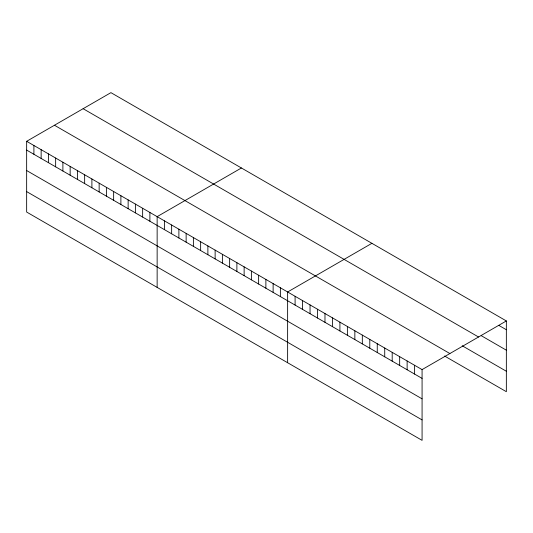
<?xml version="1.0" encoding="UTF-8"?>
<svg xmlns="http://www.w3.org/2000/svg" width="533" height="533" viewBox="0 0 533 533"><rect width="100%" height="100%" fill="white"/><g stroke="black" fill="none" stroke-linecap="round" stroke-linejoin="round"><path stroke-width="0.8" d="M26.65 141.305L422.076 369.602L422.076 440.351L26.65 212.054L26.65 141.305L110.924 92.649L506.35 320.946L506.35 391.695L444.562 356.024M241.416 167.982L157.142 216.645L157.142 287.394M371.907 243.321L287.627 291.977L287.627 362.733M422.076 369.602L506.35 320.946M498.881 325.423L506.35 329.734M481.226 335.677L506.35 350.181M83.115 108.705L478.541 337.003M462.218 345.77L506.35 371.248M54.459 125.248L449.885 353.546M26.65 150.093L422.076 378.39M26.65 170.54L422.076 398.837M26.65 191.607L422.076 419.904M414.607 365.285L414.607 374.079M407.132 360.974L407.132 369.769M399.663 356.664L399.663 365.451M392.195 352.353L392.195 361.141M384.726 348.036L384.726 356.83M377.257 343.725L377.257 352.52M369.789 339.414L369.789 348.202M362.32 335.104L362.32 343.892M354.851 330.786L354.851 339.581M347.383 326.476L347.383 335.27M339.914 322.165L339.914 330.953M332.445 317.855L332.445 326.642M324.977 313.537L324.977 322.332M317.508 309.227L317.508 318.021M310.039 304.916L310.039 313.704M302.571 300.605L302.571 309.393M295.095 296.288L295.095 305.083M280.378 287.793L280.378 296.588M273.129 283.609L273.129 292.397M265.88 279.425L265.88 288.213M258.632 275.235L258.632 284.029M251.383 271.05L251.383 279.845M244.134 266.866L244.134 275.661M236.885 262.682L236.885 271.47M229.636 258.498L229.636 267.286M222.388 254.308L222.388 263.102M215.132 250.124L215.132 258.918M207.883 245.94L207.883 254.734M200.635 241.755L200.635 250.543M193.386 237.571L193.386 246.359M186.137 233.381L186.137 242.175M178.888 229.197L178.888 237.991M171.639 225.013L171.639 233.8M164.391 220.829L164.391 229.616M149.893 212.454L149.893 221.248M142.644 208.27L142.644 217.064M135.389 204.086L135.389 212.874M128.14 199.902L128.14 208.689M120.891 195.718L120.891 204.505M113.642 191.527L113.642 200.321M106.393 187.343L106.393 196.137M99.145 183.159L99.145 191.947M91.896 178.975L91.896 187.763M84.647 174.784L84.647 183.579M77.398 170.6L77.398 179.394M70.149 166.416L70.149 175.21M62.894 162.232L62.894 171.02M55.645 158.048L55.645 166.836M48.396 153.857L48.396 162.652M41.148 149.673L41.148 158.468M33.899 145.489L33.899 154.284"/></g></svg>
